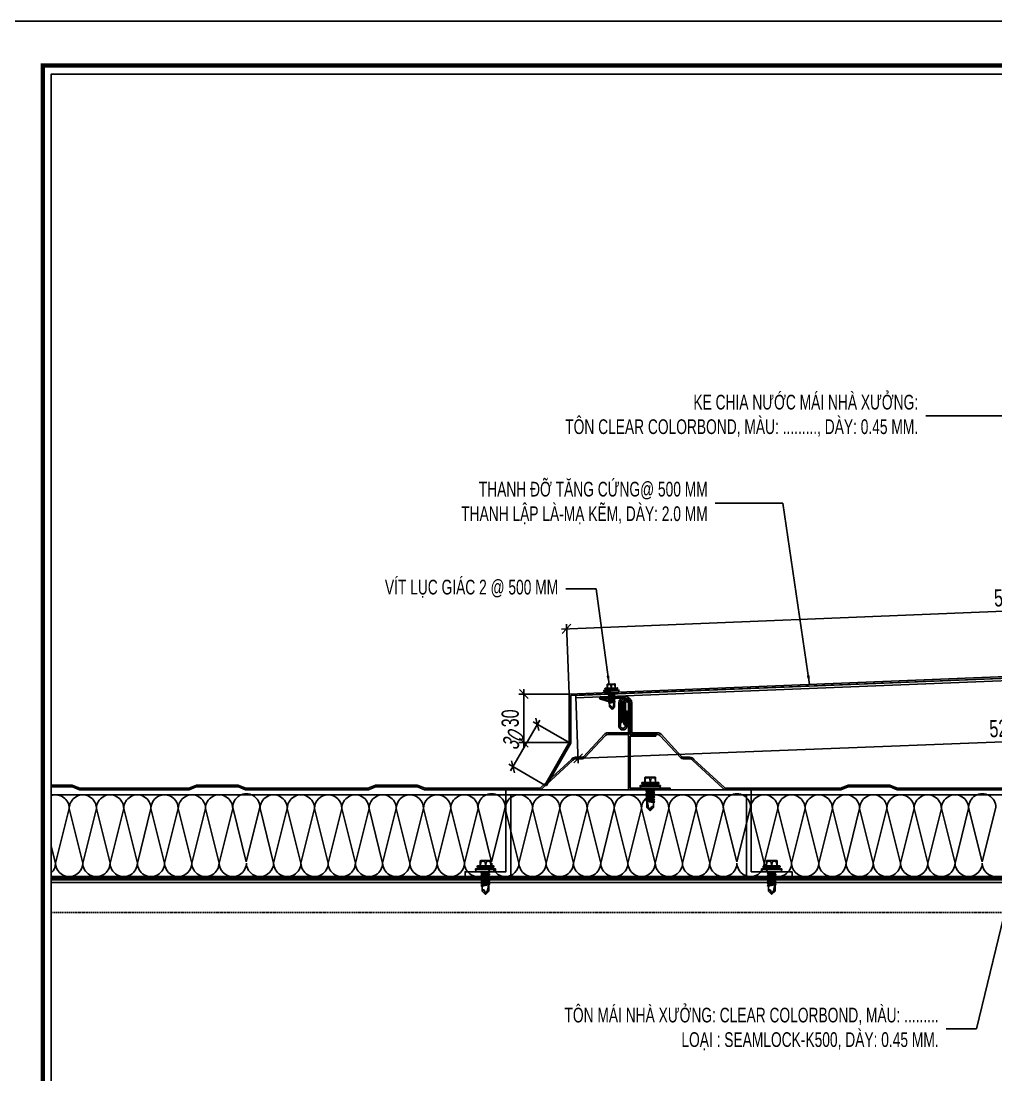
# Model space of a CAD drawing. Header units: inches. Extents: x 315041 to 662841, y -45540 to -35018.
# Drawn here: x 332585.6 to 332784.3, y -36904.8 to -36690 of the extents above; entities that cross this region are included whole.
import ezdxf

# ---------------------------------------------------------------- set-up
doc = ezdxf.new("R2010")
doc.units = ezdxf.units.IN
doc.header["$MEASUREMENT"] = 0
doc.linetypes.add('HIDDEN', pattern=[0.375, 0.25, -0.125])
for name, color, linetype in [('2', 2, 'Continuous'), ('3', 3, 'Continuous'), ('7', 7, 'Continuous'), ('BAO KHUNG', 31, 'Continuous'), ('flashing', 6, 'Continuous'), ('FLAT BAR', 1, 'Continuous'), ('STRUCTURE', 1, 'Continuous')]:
    doc.layers.add(name, color=color, linetype=linetype)
doc.styles.add('ST1H', font='vnshxh.shx', dxfattribs={"width": 0.7})
doc.dimstyles.new('3', dxfattribs={"dimtxt": 3.5, "dimasz": 1.8, "dimexe": 1, "dimexo": 0, "dimgap": 1, "dimtad": 1, "dimdec": 0, "dimlfac": 3, "dimzin": 0, "dimdsep": 46, "dimtxsty": 'ST1H', "dimblk": 'OBLIQUE', "dimcen": 1, "dimdle": 1, "dimclrd": 8, "dimclre": 8, "dimclrt": 3, "dimadec": 0, "dimazin": 0, "dimtfac": 1, "dimtdec": 0, "dimtix": 1, "dimtofl": 0, "dimtmove": 1, "dimatfit": 3, "dimfxl": 0.18, "dimtolj": 1, "dimtzin": 0, "dimlwd": -1, "dimlwe": -1, "dimarcsym": 1})

# ---------------------------------------------------------------- blocks, each defined once
blk = doc.blocks.new('A$C75D82031')
at = {"layer": '2', "color": 157, "linetype": 'Continuous'}
blk.add_lwpolyline([(0, 420), (594, 420), (594, 0), (0, 0)], close=True, dxfattribs=at)
at = {"layer": '7', "color": 147, "linetype": 'Continuous'}
blk.add_lwpolyline([(12.33, 57.61), (581.67, 57.61), (581.67, 409.19), (12.33, 409.19)], close=True, dxfattribs=at)
at = {"layer": 'BAO KHUNG', "color": 167, "linetype": 'Continuous', "const_width": 0.871}
blk.add_lwpolyline([(10.59, 9.07), (583.41, 9.07), (583.41, 410.93), (10.59, 410.93)], close=True, dxfattribs=at)
blk = doc.blocks.new('Short_Self_drilling')
at = {"layer": 'STRUCTURE', "color": 1, "linetype": 'Continuous'}
for p, q in [((-3.43, 3.75), (-3.43, 6.75)), ((3, 7.19), (-3, 7.18)), ((3.43, 3.76), (3.42, 6.76)), ((6.43, 1.74), (-6.43, 1.73)), ((5.14, 3.76), (-5.14, 3.75)), ((-2.57, 2.9), (-5.14, 2.9)), ((2.57, 2.9), (-2.57, 2.9)), ((-2.14, 2.8), (-2.14, 2.9)), ((6.25, 0), (0, 0)), ((2.15, 2.8), (2.15, 2.9)), ((2.16, -0.5), (2.15, 0.01)), ((5.14, 2.9), (2.57, 2.9)), ((2.99, -1.17), (-2.7, -0.23)), ((2.99, -2.7), (-2.7, -1.76)), ((2.99, -4.23), (-2.7, -3.28)), ((2.99, -5.75), (-2.7, -4.81)), ((2.99, -7.28), (-2.7, -6.33)), ((-2.14, -1.38), (-2.14, -0.87)), ((-2.14, -2.91), (-2.14, -2.39)), ((-2.14, -4.43), (-2.14, -3.92)), ((-2.13, -5.96), (-2.14, -5.44)), ((2.16, -2.03), (2.16, -1.51)), ((2.16, -3.55), (2.16, -3.04)), ((2.16, -5.08), (2.16, -4.56)), ((2.16, -6.6), (2.16, -6.09)), ((-1.91, -7.99), (-2.7, -7.86)), ((-2.14, -12.33), (-2.14, -8.48)), ((-2.13, -7.49), (-2.13, -6.97)), ((3, -8.8), (-1.14, -8.12)), ((2.15, -12.31), (2.15, -9.14)), ((2.16, -8.13), (2.16, -7.61))]:
    blk.add_line(p, q, dxfattribs=at)
blk.add_lwpolyline([(6.43, 1.31), (6.43, 1.74), (2.14, 2.81), (-2.14, 2.8), (-6.43, 1.73), (-6.43, 1.3)], close=True, dxfattribs=at)
for points in [[(-6.43, 1.3, -0.088869), (-6.25, 0), (0, 0)], [(-0.13, 3.76), (-0.33, 6.23, 0.338878), (-3.14, 6.23), (-3.33, 3.75)], [(3.3, 3.76), (3.1, 6.23, 0.338878), (0.29, 6.23), (0.1, 3.76)], [(2.15, -12.31), (0.17, -14.24, -0.333596), (-0.17, -14.24), (-2.14, -12.33)], [(-0.08, -14.04), (-1.04, -12.24, -0.148657), (-1.4, -11.2), (-1.95, -7.72, -0.815006), (-1.21, -7.77, 0.150833), (-0.85, -8.68)], [(2.15, -12.31), (1.71, -11.7, 0.52242), (0.88, -11.71), (-0.17, -14.24)]]:
    blk.add_lwpolyline(points, format="xyb", dxfattribs=at)
for points in [[(2.99, -1.17), (2.16, -1.51), (-2.14, -0.85), (-2.7, -0.23), (-2.36, 0)], [(2.99, -2.7), (2.16, -3.04), (-2.14, -2.37), (-2.7, -1.76), (-2.14, -1.38), (2.16, -2.03), (2.99, -2.7)], [(2.99, -4.23), (2.16, -4.56), (-2.14, -3.9), (-2.7, -3.28), (-2.14, -2.91), (2.16, -3.55), (2.99, -4.23)], [(2.99, -5.75), (2.16, -6.09), (-2.14, -5.43), (-2.7, -4.81), (-2.14, -4.43), (2.16, -5.08), (2.99, -5.75)], [(2.99, -7.28), (2.16, -7.62), (-2.14, -6.95), (-2.7, -6.33), (-2.13, -5.96), (2.16, -6.6), (2.99, -7.28)], [(-1.18, 0), (2.16, -0.5), (2.99, -1.17)], [(-1.82, -8.53), (-2.14, -8.48), (-2.7, -7.86), (-2.13, -7.49), (-1.83, -7.53)], [(-1.26, -7.62), (2.16, -8.13), (3, -8.8)], [(3, -8.8), (2.16, -9.14), (-0.85, -8.68)]]:
    blk.add_lwpolyline(points, dxfattribs=at)
for centre, radius, start, end in [((-3, 6.75), 0.429, 90.03113, 180.03113), ((3, 6.76), 0.429, 0.03113, 90.03113), ((-4.99, 3.32), 0.455, 109.79487, 250.26739), ((5.07, 3.33), 0.435, 279.72757, 80.33469), ((9.99, 0.17), 3.74, 162.29632, 182.61031)]:
    blk.add_arc(centre, radius, start, end, dxfattribs=at)
blk = doc.blocks.new('A$C5F901649')
at = {"color": 3, "ltscale": 15}
blk.add_lwpolyline([(110.2, 21.24), (88.29, 21.24, -0.095415), (88.05, 21.29), (86.62, 21.86, 0.095415), (86.37, 21.91), (78.29, 21.91, 0.095415), (78.05, 21.86), (76.62, 21.29, -0.095415), (76.37, 21.24), (53.18, 21.24, -0.246585), (52.63, 21.53), (46.36, 27.29, 0.246585), (45.82, 27.58), (44.46, 27.58, -0.207596), (43.97, 27.79), (39.7, 32.35, 0.207596), (39.21, 32.56), (34, 32.56, -0.414214), (33.67, 32.9), (33.67, 38.9, 1), (31.67, 38.9), (31.67, 34.1, 0.564916), (32.66, 34.1), (32.66, 36.75), (33, 36.75), (33, 34.1, -0.737932), (31.33, 34.1), (31.33, 38.9, -1), (34, 38.9), (34, 32.9), (39.21, 32.9, -0.207596), (39.94, 32.58), (44.21, 28.01, 0.207596), (44.46, 27.91), (45.82, 27.91, -0.246585), (46.64, 27.48), (52.91, 21.72, 0.246585), (53.18, 21.58), (76.37, 21.58, 0.095415), (76.49, 21.6), (77.92, 22.17, -0.095415), (78.29, 22.24), (86.37, 22.24, -0.095415), (86.74, 22.17), (88.17, 21.6, 0.095415), (88.29, 21.58), (110.2, 21.58, 0.095415)], format="xyb", dxfattribs=at)
at = {"layer": 'FLAT BAR'}
blk.add_lwpolyline([(33.33, 38.9, 1), (32, 38.9), (32, 35.02), (31.67, 35.02), (31.67, 38.9, -1), (33.67, 38.9), (33.67, 32.56), (38.85, 32.56), (38.85, 32.23), (33.67, 32.23), (33.67, 21.58), (41.82, 21.58), (41.82, 21.24), (33.33, 21.24)], format="xyb", close=True, dxfattribs=at)
at = {"layer": 'FLAT BAR', "linetype": 'Continuous'}
blk.add_lwpolyline([(66.67, 4.58), (58.33, 4.58), (58.33, 21.24), (8.33, 21.24), (8.33, 4.58), (0, 4.58), (0, 3.58), (9.33, 3.58), (9.33, 20.24), (57.33, 20.24), (57.33, 3.58), (66.67, 3.58)], close=True, dxfattribs=at)
at = {"color": 1}
for p, xscale, yscale, zscale, rotation in [((37.74, 21.58), 0.3199999990920701, 0.3200000000651926, 0.3200000002560967, 359.9688729036745), ((4.17, 4.58), -0.3200000000824856, 0.3199999998323619, 0.32, 0.03112738804631476), ((62.5, 4.58), -0.3200000000824856, 0.3199999998323619, 0.32, 0.03112738804631476)]:
    blk.add_blockref('Short_Self_drilling', p, dxfattribs=dict(at, xscale=xscale, yscale=yscale, zscale=zscale, rotation=rotation))
blk = doc.blocks.new('_Oblique')
at = {"color": 0, "linetype": 'ByBlock', "lineweight": -2}
blk.add_line((-0.5, -0.5), (0.5, 0.5), dxfattribs=at)
blk = doc.blocks.new('*D502')
at = {"color": 8, "linetype": 'Continuous', "transparency": 16777216}
for p, q in [((332695.79, -36813.96), (332877.74, -36806.63)), ((332877.27, -36819.95), (332876.7, -36805.67)), ((332697.32, -36827.2), (332696.75, -36812.93))]:
    blk.add_line(p, q, dxfattribs=at)
at = {"layer": 'Defpoints', "color": 0, "transparency": 16777216}
for p in [(332876.74, -36806.67), (332877.27, -36819.95), (332697.32, -36827.2)]:
    blk.add_point(p, dxfattribs=at)
at = {"color": 8, "transparency": 16777216, "xscale": 1.8, "yscale": 1.8, "zscale": 1.8}
for p, rotation in [((332876.74, -36806.67), 2.307872902344817), ((332696.79, -36813.92), 182.3078729023448)]:
    blk.add_blockref('_Oblique', p, dxfattribs=dict(at, rotation=rotation))
at = {"color": 3, "transparency": 16777216, "insert": (332786.65, -36807.55), "char_height": 3.5, "attachment_point": 5, "rotation": 2.3079, "style": 'ST1H'}
blk.add_mtext('\\A1;540', dxfattribs=at)
blk = doc.blocks.new('*D503')
at = {"color": 8, "linetype": 'Continuous', "transparency": 16777216}
for p, q in [((332688.07, -36826.2), (332688.07, -36838.1)), ((332697.32, -36827.2), (332687.07, -36827.2)), ((332697.32, -36837.1), (332687.07, -36837.1))]:
    blk.add_line(p, q, dxfattribs=at)
at = {"layer": 'Defpoints', "color": 0, "transparency": 16777216}
for p in [(332697.32, -36827.2), (332688.07, -36837.1), (332697.32, -36837.1)]:
    blk.add_point(p, dxfattribs=at)
at = {"color": 8, "transparency": 16777216, "xscale": 1.8, "yscale": 1.8, "zscale": 1.8}
for p, rotation in [((332688.07, -36827.2), 90), ((332688.07, -36837.1), 270)]:
    blk.add_blockref('_Oblique', p, dxfattribs=dict(at, rotation=rotation))
at = {"color": 3, "transparency": 16777216, "insert": (332685.32, -36832.15), "char_height": 3.5, "attachment_point": 5, "rotation": 90, "style": 'ST1H'}
blk.add_mtext('\\A1;30', dxfattribs=at)
blk = doc.blocks.new('*D504')
at = {"color": 8, "linetype": 'Continuous', "transparency": 16777216}
for p, q in [((332691.33, -36832.5), (332685.37, -36842.88)), ((332697.32, -36837.1), (332689.97, -36832.87)), ((332692.35, -36845.74), (332685, -36841.52))]:
    blk.add_line(p, q, dxfattribs=at)
at = {"layer": 'Defpoints', "color": 0, "transparency": 16777216}
for p in [(332697.32, -36837.1), (332685.87, -36842.02), (332692.35, -36845.74)]:
    blk.add_point(p, dxfattribs=at)
at = {"color": 8, "transparency": 16777216, "xscale": 1.8, "yscale": 1.8, "zscale": 1.8}
for p, rotation in [((332690.84, -36833.37), 60.11625025919263), ((332685.87, -36842.02), 240.1162502591927)]:
    blk.add_blockref('_Oblique', p, dxfattribs=dict(at, rotation=rotation))
at = {"color": 3, "transparency": 16777216, "insert": (332685.97, -36836.32), "char_height": 3.5, "attachment_point": 5, "rotation": 60.1163, "style": 'ST1H'}
blk.add_mtext('\\A1;30', dxfattribs=at)
blk = doc.blocks.new('*D505')
at = {"color": 8, "linetype": 'Continuous', "transparency": 16777216}
for p, q in [((332872.02, -36821.05), (332872.54, -36834.61)), ((332698.67, -36827.73), (332699.19, -36841.29)), ((332698.15, -36840.33), (332873.5, -36833.57))]:
    blk.add_line(p, q, dxfattribs=at)
at = {"layer": 'Defpoints', "color": 0, "transparency": 16777216}
for p in [(332872.02, -36821.05), (332698.67, -36827.73), (332872.5, -36833.61)]:
    blk.add_point(p, dxfattribs=at)
at = {"color": 8, "transparency": 16777216, "xscale": 1.8, "yscale": 1.8, "zscale": 1.8}
for p, rotation in [((332872.5, -36833.61), 2.20618768084563), ((332699.15, -36840.29), 182.2061876808457)]:
    blk.add_blockref('_Oblique', p, dxfattribs=dict(at, rotation=rotation))
at = {"color": 3, "transparency": 16777216, "insert": (332785.72, -36834.2), "char_height": 3.5, "attachment_point": 5, "rotation": 2.2062, "style": 'ST1H'}
blk.add_mtext('\\A1;520', dxfattribs=at)

msp = doc.modelspace()

# ---------------------------------------------------------------- hatches: boundary and pattern name
at = {"true_color": 0xf2ee0d}
h = msp.add_hatch(dxfattribs=at)
h.set_pattern_fill('ANSI37,_O', color=2, scale=4)
h.set_pattern_definition([(135, (655228.35736, -720.42186), (0.3535533906, 0.3535533906), []), (45, (655228.35736, -720.42186), (0.3535533906, -0.3535533906), [])])
h.paths.add_polyline_path([(332591.7734, -36865.0854), (332591.7734, -36864.7521), (333161.1113, -36864.7521), (333161.1113, -36865.0854)])

# ---------------------------------------------------------------- linework, layer by layer
at = {"color": 9, "ltscale": 0.5}
for p, q in [((332631.5203, -36861.4243), (332628.7425, -36850.3132)), ((332634.2981, -36850.3132), (332631.5203, -36861.4243)), ((332681.5203, -36861.4243), (332678.7425, -36850.3132)), ((332684.2981, -36850.3132), (332681.5203, -36861.4243)), ((332731.5203, -36861.4243), (332728.7425, -36850.3132)), ((332734.2981, -36850.3132), (332731.5203, -36861.4243)), ((332781.5203, -36861.4243), (332778.7425, -36850.3132)), ((332784.2981, -36850.3132), (332781.5203, -36861.4243)), ((332595.4176, -36850.5299), (332592.6399, -36861.641)), ((332598.1954, -36861.641), (332595.4176, -36850.5299)), ((332600.9732, -36850.5299), (332598.1954, -36861.641)), ((332603.751, -36861.641), (332600.9732, -36850.5299)), ((332606.5288, -36850.5299), (332603.751, -36861.641)), ((332609.3065, -36861.641), (332606.5288, -36850.5299)), ((332612.0843, -36850.5299), (332609.3065, -36861.641)), ((332614.8621, -36861.641), (332612.0843, -36850.5299)), ((332617.6399, -36850.5299), (332614.8621, -36861.641)), ((332620.4176, -36861.641), (332617.6399, -36850.5299)), ((332623.1954, -36850.5299), (332620.4176, -36861.641)), ((332625.9732, -36861.641), (332623.1954, -36850.5299)), ((332628.751, -36850.5299), (332625.9732, -36861.641)), ((332637.0843, -36861.641), (332634.3065, -36850.5299)), ((332639.8621, -36850.5299), (332637.0843, -36861.641)), ((332642.6399, -36861.641), (332639.8621, -36850.5299)), ((332645.4176, -36850.5299), (332642.6399, -36861.641)), ((332648.1954, -36861.641), (332645.4176, -36850.5299)), ((332650.9732, -36850.5299), (332648.1954, -36861.641)), ((332653.751, -36861.641), (332650.9732, -36850.5299)), ((332656.5288, -36850.5299), (332653.751, -36861.641)), ((332659.3065, -36861.641), (332656.5288, -36850.5299)), ((332662.0843, -36850.5299), (332659.3065, -36861.641)), ((332664.8621, -36861.641), (332662.0843, -36850.5299)), ((332667.6399, -36850.5299), (332664.8621, -36861.641)), ((332670.4176, -36861.641), (332667.6399, -36850.5299)), ((332673.1954, -36850.5299), (332670.4176, -36861.641)), ((332675.9732, -36861.641), (332673.1954, -36850.5299)), ((332678.751, -36850.5299), (332675.9732, -36861.641)), ((332687.0843, -36861.641), (332684.3065, -36850.5299)), ((332689.8621, -36850.5299), (332687.0843, -36861.641)), ((332692.6399, -36861.641), (332689.8621, -36850.5299)), ((332695.4176, -36850.5299), (332692.6399, -36861.641)), ((332698.1954, -36861.641), (332695.4176, -36850.5299)), ((332700.9732, -36850.5299), (332698.1954, -36861.641)), ((332703.751, -36861.641), (332700.9732, -36850.5299)), ((332706.5288, -36850.5299), (332703.751, -36861.641)), ((332709.3065, -36861.641), (332706.5288, -36850.5299)), ((332712.0843, -36850.5299), (332709.3065, -36861.641)), ((332714.8621, -36861.641), (332712.0843, -36850.5299)), ((332717.6399, -36850.5299), (332714.8621, -36861.641)), ((332720.4176, -36861.641), (332717.6399, -36850.5299)), ((332723.1954, -36850.5299), (332720.4176, -36861.641)), ((332725.9732, -36861.641), (332723.1954, -36850.5299)), ((332728.751, -36850.5299), (332725.9732, -36861.641)), ((332737.0843, -36861.641), (332734.3065, -36850.5299)), ((332739.8621, -36850.5299), (332737.0843, -36861.641)), ((332742.6399, -36861.641), (332739.8621, -36850.5299)), ((332745.4176, -36850.5299), (332742.6399, -36861.641)), ((332748.1954, -36861.641), (332745.4176, -36850.5299)), ((332750.9732, -36850.5299), (332748.1954, -36861.641)), ((332753.751, -36861.641), (332750.9732, -36850.5299)), ((332756.5288, -36850.5299), (332753.751, -36861.641)), ((332759.3065, -36861.641), (332756.5288, -36850.5299)), ((332762.0843, -36850.5299), (332759.3065, -36861.641)), ((332764.8621, -36861.641), (332762.0843, -36850.5299)), ((332767.6399, -36850.5299), (332764.8621, -36861.641)), ((332770.4176, -36861.641), (332767.6399, -36850.5299)), ((332773.1954, -36850.5299), (332770.4176, -36861.641)), ((332775.9732, -36861.641), (332773.1954, -36850.5299)), ((332778.751, -36850.5299), (332775.9732, -36861.641)), ((332592.6399, -36861.641), (332591.7734, -36858.175))]:
    msp.add_line(p, q, dxfattribs=at)
at = {"color": 8}
msp.add_lwpolyline([(332591.7734, -36700.8371), (333161.1113, -36700.8371), (333161.1113, -37052.4169), (332591.7734, -37052.4169)], close=True, dxfattribs=at)
at = {"color": 2, "true_color": 0xf2ee0d}
msp.add_lwpolyline([(332872.0045, -36820.5499), (332872.0178, -36821.0498), (332698.6754, -36827.9779), (332698.6555, -36827.4783), (332872.0045, -36820.55)], dxfattribs=at)
at = {"color": 3, "ltscale": 15}
for points in [[(332591.7734, -36845.7475), (332595.8116, -36845.7475, -0.09541457), (332596.183, -36845.8191), (332597.6113, -36846.3904, 0.09541457), (332597.7351, -36846.4142), (332619.645, -36846.4142, 0.09541457), (332619.7688, -36846.3904), (332621.197, -36845.8191, -0.09541457), (332621.5684, -36845.7475), (332629.645, -36845.7475, -0.09541457), (332630.0164, -36845.8191), (332631.4446, -36846.3904, 0.09541457), (332631.5684, -36846.4142), (332656.145, -36846.4142, 0.09541457), (332656.2688, -36846.3904), (332657.697, -36845.8191, -0.09541457), (332658.0684, -36845.7475), (332666.145, -36845.7475, -0.09541457), (332666.5164, -36845.8191), (332667.9446, -36846.3904, 0.09541457), (332668.0684, -36846.4142), (332691.2566, -36846.4142, 0.24658476), (332691.531, -36846.2701), (332697.8002, -36840.5131, -0.24658476), (332698.6234, -36840.0809), (332699.9841, -36840.0809, 0.20759646), (332700.2275, -36839.9753), (332704.499, -36835.4089, -0.20759646), (332705.2293, -36835.092), (332709.44, -36835.092), (332709.44, -36829.0809, 1), (332708.7734, -36829.0809), (332708.7734, -36833.0795, 1), (332708.9626, -36833.0795, -0.06733073), (332708.7948, -36832.0466), (332708.7948, -36830.6736), (332709.1067, -36830.6736), (332709.1067, -36832.0318, 0.03910332), (332709.296, -36833.0795, -1), (332708.44, -36833.0795), (332708.44, -36829.0809, -1), (332709.7734, -36829.0809), (332709.7734, -36835.092, -0.41421356), (332709.44, -36835.4253), (332705.2293, -36835.4253, 0.20759646), (332704.7424, -36835.6366), (332700.471, -36840.203, -0.20759646), (332699.9841, -36840.4142), (332698.6234, -36840.4142, 0.24658476), (332698.0746, -36840.7024), (332691.8054, -36846.4594, -0.24658476), (332691.2566, -36846.7475), (332668.0684, -36846.7475, -0.09541457), (332667.8208, -36846.6999), (332666.3926, -36846.1286, 0.09541457), (332666.145, -36846.0809), (332658.0684, -36846.0809, 0.09541457), (332657.8208, -36846.1286), (332656.3926, -36846.6999, -0.09541457), (332656.145, -36846.7475), (332631.5684, -36846.7475, -0.09541457), (332631.3208, -36846.6999), (332629.8926, -36846.1286, 0.09541457), (332629.645, -36846.0809), (332621.5684, -36846.0809, 0.09541457), (332621.3208, -36846.1286), (332619.8926, -36846.6999, -0.09541457), (332619.645, -36846.7475), (332597.7351, -36846.7475, -0.09541457), (332597.4875, -36846.6999), (332596.0592, -36846.1286, 0.09541457), (332595.8116, -36846.0809), (332591.7734, -36846.0809)], [(332708.7734, -36827.7516), (332703.7831, -36827.7516, 1), (332703.7608, -36828.2603), (332705.7436, -36828.8288), (332705.7658, -36828.5749), (332703.7831, -36828.0065), (332708.7734, -36828.0065)]]:
    msp.add_lwpolyline(points, format="xyb", dxfattribs=at)
at = {"color": 8}
for points in [[(333161.1113, -36847.7521), (332591.7734, -36847.7521)], [(332591.7734, -36864.4188), (333161.1113, -36864.4188)]]:
    msp.add_lwpolyline(points, dxfattribs=at)
at = {"color": 2, "true_color": 0xf2ee0d}
msp.add_lwpolyline([(332591.7734, -36865.0854), (332591.7734, -36864.7521), (333161.1113, -36864.7521), (333161.1113, -36865.0854)], close=True, dxfattribs=at)
at = {"color": 94}
for points in [[(333161.1113, -36865.0854), (332591.7734, -36865.0854)], [(333161.1113, -36865.5854), (332591.7734, -36865.5854)]]:
    msp.add_lwpolyline(points, dxfattribs=at)
at = {"color": 94, "linetype": 'HIDDEN'}
msp.add_lwpolyline([(333161.1113, -36871.7521), (332591.7734, -36871.7521)], dxfattribs=at)
at = {"color": 9, "ltscale": 0.5}
for centre, major_axis, start_param, end_param in [((332592.6399, -36850.5299), (1.9642, 1.9642), 5.49778714, 7.38581702), ((332598.1954, -36850.5299), (1.9642, 1.9642), 5.49778714, 8.6393798), ((332603.751, -36850.5299), (1.9642, 1.9642), 5.49778714, 8.6393798), ((332609.3065, -36850.5299), (1.9642, 1.9642), 5.49778714, 8.6393798), ((332614.8621, -36850.5299), (-1.9642, 1.9642), 3.92699082, 7.06858347), ((332620.4176, -36850.5299), (1.9642, 1.9642), 5.49778714, 8.6393798), ((332625.9732, -36850.5299), (1.9642, 1.9642), 5.49778714, 8.6393798), ((332631.5203, -36850.3132), (1.9642, 1.9642), 5.49778714, 8.6393798), ((332637.0843, -36850.5299), (1.9642, 1.9642), 5.49778714, 8.6393798), ((332642.6399, -36850.5299), (1.9642, 1.9642), 5.49778714, 8.6393798), ((332648.1954, -36850.5299), (-1.9642, 1.9642), 3.92699082, 7.06858347), ((332653.751, -36850.5299), (1.9642, 1.9642), 5.49778714, 8.6393798), ((332659.3065, -36850.5299), (1.9642, 1.9642), 5.49778714, 8.6393798), ((332664.8621, -36850.5299), (-1.9642, 1.9642), 3.92699082, 7.06858347), ((332670.4176, -36850.5299), (-1.9642, 1.9642), 3.92699082, 7.06858347), ((332675.9732, -36850.5299), (1.9642, 1.9642), 5.49778714, 8.6393798), ((332681.5203, -36850.3132), (1.9642, 1.9642), 5.49778714, 8.6393798), ((332687.0843, -36850.5299), (1.9642, 1.9642), 5.49778714, 8.6393798), ((332692.6399, -36850.5299), (-1.9642, 1.9642), 3.92699082, 7.06858347), ((332698.1954, -36850.5299), (-1.9642, 1.9642), 3.92699082, 7.06858347), ((332703.751, -36850.5299), (-1.9642, 1.9642), 3.92699082, 7.06858347), ((332709.3065, -36850.5299), (-1.9642, 1.9642), 3.92699082, 7.06858347), ((332714.8621, -36850.5299), (-1.9642, 1.9642), 3.92699082, 7.06858347), ((332720.4176, -36850.5299), (-1.9642, 1.9642), 3.92699082, 7.06858347), ((332725.9732, -36850.5299), (-1.9642, 1.9642), 3.92699082, 7.06858347), ((332731.5203, -36850.3132), (1.9642, 1.9642), 5.49778714, 8.6393798), ((332737.0843, -36850.5299), (1.9642, 1.9642), 5.49778714, 8.6393798), ((332742.6399, -36850.5299), (1.9642, 1.9642), 5.49778714, 8.6393798), ((332748.1954, -36850.5299), (1.9642, 1.9642), 5.49778714, 8.6393798), ((332753.751, -36850.5299), (1.9642, 1.9642), 5.49778714, 8.6393798), ((332759.3065, -36850.5299), (1.9642, 1.9642), 5.49778714, 8.6393798), ((332764.8621, -36850.5299), (-1.9642, 1.9642), 3.92699082, 7.06858347), ((332770.4176, -36850.5299), (1.9642, 1.9642), 5.49778714, 8.6393798), ((332775.9732, -36850.5299), (1.9642, 1.9642), 5.49778714, 8.6393798), ((332781.5203, -36850.3132), (1.9642, 1.9642), 5.49778714, 8.6393798), ((332589.8621, -36861.641), (-1.9642, 1.9642), 3.11500759, 3.92699082), ((332595.4176, -36861.641), (1.9642, 1.9642), 2.35619449, 5.49778714), ((332600.9732, -36861.641), (-1.9642, 1.9642), 0.78539816, 3.92699082), ((332606.5288, -36861.641), (-1.9642, 1.9642), 0.78539816, 3.92699082), ((332612.0843, -36861.641), (-1.9642, 1.9642), 0.78539816, 3.92699082), ((332617.6399, -36861.641), (1.9642, 1.9642), 2.35619449, 5.49778714), ((332623.1954, -36861.641), (-1.9642, 1.9642), 0.78539816, 3.92699082), ((332628.751, -36861.641), (1.9642, 1.9642), 2.35619449, 5.49778714), ((332634.3065, -36861.641), (-1.9642, 1.9642), 0.78539816, 2.35619449), ((332634.3065, -36861.641), (1.9642, 1.9642), 3.92699082, 5.49778714), ((332639.8621, -36861.641), (-1.9642, 1.9642), 0.78539816, 3.92699082), ((332645.4176, -36861.641), (-1.9642, 1.9642), 0.78539816, 3.92699082), ((332650.9732, -36861.641), (-1.9642, 1.9642), 0.78539816, 3.92699082), ((332656.5288, -36861.641), (-1.9642, 1.9642), 0.78539816, 3.92699082), ((332662.0843, -36861.641), (-1.9642, 1.9642), 0.78539816, 3.92699082), ((332667.6399, -36861.641), (1.9642, 1.9642), 2.35619449, 5.49778714), ((332673.1954, -36861.641), (1.9642, 1.9642), 2.35619449, 5.49778714), ((332678.751, -36861.641), (-1.9642, 1.9642), 0.78539816, 3.92699082), ((332684.3065, -36861.641), (1.9642, 1.9642), 2.35619449, 3.92699082), ((332684.3065, -36861.641), (-1.9642, 1.9642), 2.35619449, 3.92699082), ((332689.8621, -36861.641), (1.9642, 1.9642), 2.35619449, 5.49778714), ((332695.4176, -36861.641), (-1.9642, 1.9642), 0.78539816, 3.92699082), ((332700.9732, -36861.641), (-1.9642, 1.9642), 0.78539816, 3.92699082), ((332706.5288, -36861.641), (-1.9642, 1.9642), 0.78539816, 3.92699082), ((332712.0843, -36861.641), (1.9642, 1.9642), 2.35619449, 5.49778714), ((332717.6399, -36861.641), (-1.9642, 1.9642), 0.78539816, 3.92699082), ((332723.1954, -36861.641), (-1.9642, 1.9642), 0.78539816, 3.92699082), ((332728.751, -36861.641), (-1.9642, 1.9642), 0.78539816, 3.92699082), ((332734.3065, -36861.641), (-1.9642, 1.9642), 0.78539816, 2.35619449), ((332734.3065, -36861.641), (-1.9642, 1.9642), 2.35619449, 3.92699082), ((332739.8621, -36861.641), (-1.9642, 1.9642), 0.78539816, 3.92699082), ((332745.4176, -36861.641), (1.9642, 1.9642), 2.35619449, 5.49778714), ((332750.9732, -36861.641), (-1.9642, 1.9642), 0.78539816, 3.92699082), ((332756.5288, -36861.641), (-1.9642, 1.9642), 0.78539816, 3.92699082), ((332762.0843, -36861.641), (-1.9642, 1.9642), 0.78539816, 3.92699082), ((332767.6399, -36861.641), (1.9642, 1.9642), 2.35619449, 5.49778714), ((332773.1954, -36861.641), (-1.9642, 1.9642), 0.78539816, 3.92699082), ((332778.751, -36861.641), (1.9642, 1.9642), 2.35619449, 5.49778714), ((332784.3065, -36861.641), (-1.9642, 1.9642), 0.78539816, 2.35619449)]:
    msp.add_ellipse(centre, major_axis=major_axis, ratio=1, start_param=start_param, end_param=end_param, dxfattribs=at)
at = {"layer": 'flashing'}
msp.add_lwpolyline([(332877.2734, -36820.3401), (333056.8904, -36827.5183), (333056.8904, -36837.1837), (333061.8637, -36845.8679), (333062.1923, -36845.7439), (333057.2237, -36837.0977), (333057.2237, -36827.2039), (332877.2734, -36819.9516), (332697.323, -36827.2039), (332697.323, -36837.0977), (332692.3545, -36845.7439), (332692.683, -36845.8679), (332697.6563, -36837.1837), (332697.6563, -36827.5183)], close=True, dxfattribs=at)

# ---------------------------------------------------------------- block references
at = {"color": 1}
msp.add_blockref('A$C75D82031', (332579.4423, -37110.027), dxfattribs=at)
at = {"color": 1, "xscale": -0.239999999319679, "yscale": 0.2399999992923654, "zscale": 0.2399999993190526, "rotation": 2.33900017863732}
msp.add_blockref('Short_Self_drilling', (332705.9432, -36826.8565), dxfattribs=at)
at = {"color": 8}
msp.add_blockref('A$C5F901649', (332676.1072, -36867.9895), dxfattribs=at)

# ---------------------------------------------------------------- dimensions: what is measured, and where the dimension line sits
for p1, p2, distance, picture, middle in [((332697.323, -36827.2039), (332877.2734, -36819.9516), 13.2902, '*D502', (332786.6523, -36807.5505)), ((332698.6655, -36827.7281), (332872.0178, -36821.0498), -12.5711, '*D505', (332785.7197, -36834.2028)), ((332697.323, -36837.0977), (332692.3545, -36845.7439), -7.4818, '*D504', (332685.9674, -36836.3229))]:
    dim = msp.add_aligned_dim(p1=p1, p2=p2, distance=distance, dimstyle='3', dxfattribs=at)
    dim.commit()
    dim.dimension.update_dxf_attribs({"geometry": picture, "text_midpoint": middle})
dim = msp.add_linear_dim(base=(332688.0693, -36837.0977), p1=(332697.323, -36827.2042), p2=(332697.323, -36837.0977), angle=90, dimstyle='3', dxfattribs=at)
dim.commit()
dim.dimension.update_dxf_attribs({"geometry": '*D503', "text_midpoint": (332685.3193, -36832.151)})

# ---------------------------------------------------------------- leaders
at = {"color": 9}
for points in [[(332797.6783, -36823.1594), (332790.0508, -36770.4807), (332768.454, -36770.4807)], [(332746.32, -36825.2292), (332740.8626, -36788.2678), (332725.5639, -36788.2678)], [(332705.4708, -36825.2648), (332702.8075, -36805.736), (332695.0777, -36805.736)], [(332792.2734, -36846.0809), (332780.3647, -36895.4657), (332772.6348, -36895.4657)]]:
    msp.add_leader(points, dimstyle='3', override={"dimgap": 1, "dimtad": 0}, dxfattribs=at)

# ---------------------------------------------------------------- next in the draw order: texts
at = {"layer": '3', "char_height": 3, "attachment_point": 6, "style": 'ST1H', "bg_fill": 2}
for s, insert in [('\\A1;ke chia n\xadíc m¸i nhµ x\xadëng: \\Pt«n CLEAR COLORBOND, mµu: ........., dµy: 0.45 mm.', (332768.454, -36770.4807)), ('\\A1;THANH §ì T¡NG CøNG@ 500 MM\\PTHANH LËP Lµ-M¹ KÏM, DµY: 2.0 MM', (332725.5639, -36788.2678)), ('\\A1;vÝt lôc gi¸c 2 @ 500 mm', (332695.0777, -36805.736)), ('\\A1;t«n m¸i nhµ x\xadëng: CLEAR COLORBOND, mµu: .........\\PLo¹i : SEAMLOCK-K500, dµy: 0.45 mm.', (332772.6348, -36895.4657))]:
    msp.add_mtext(s, dxfattribs=dict(at, insert=insert))

doc.saveas('drawing.dxf')
